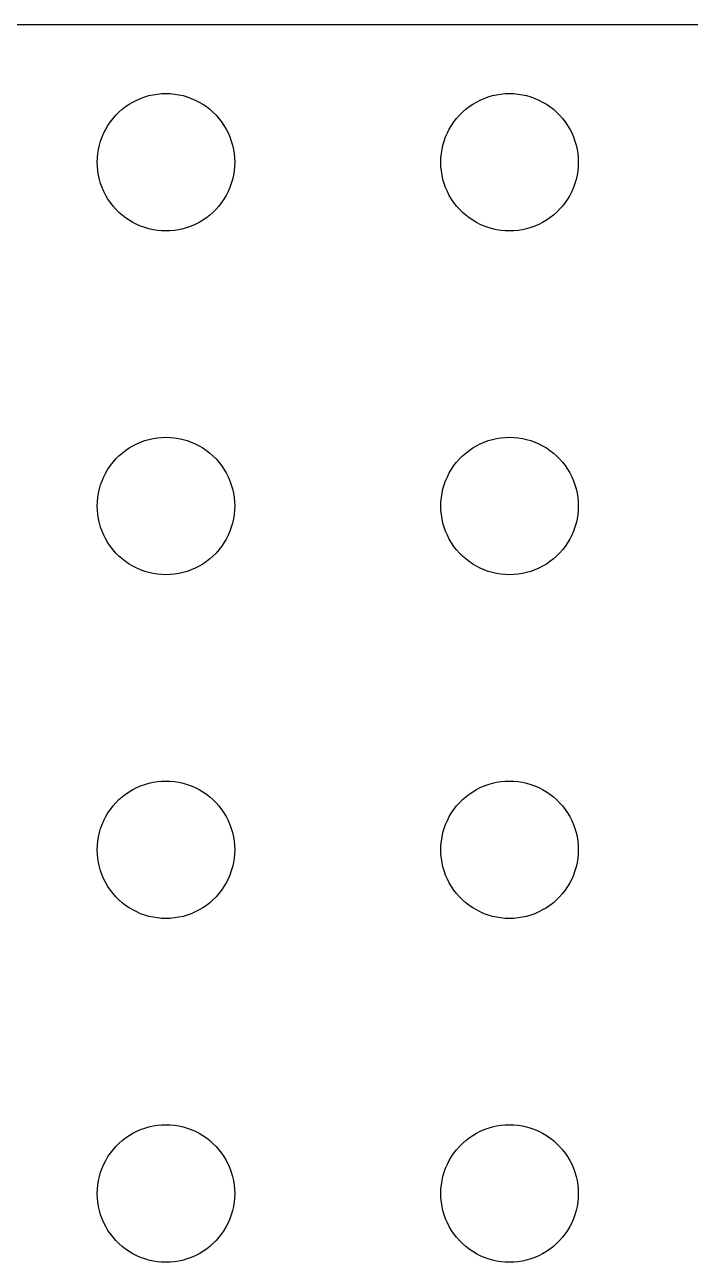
# Model space of a CAD drawing. Header units: metres. Extents: x -111 to 111, y -111 to 111.
# Drawn here: x 23.8 to 52.9, y 57 to 111 of the extents above; entities that cross this region are included whole.
import ezdxf

# ---------------------------------------------------------------- set-up
doc = ezdxf.new("R2010")
doc.units = ezdxf.units.M

msp = doc.modelspace()

# ---------------------------------------------------------------- linework, layer by layer
for p, q in [((106, 111), (-106, 111)), ((29.8116, 107.994), (30, 108)), ((30, 108), (30.1884, 107.994)), ((44.8116, 107.994), (45, 108)), ((45, 108), (45.1884, 107.994)), ((28.2366, 107.427), (28.3925, 107.533)), ((28.3925, 107.533), (28.5547, 107.629)), ((28.5547, 107.629), (28.7227, 107.714)), ((28.7227, 107.714), (28.8956, 107.789)), ((28.8956, 107.789), (29.0729, 107.853)), ((29.0729, 107.853), (29.2539, 107.906)), ((29.2539, 107.906), (29.4379, 107.947)), ((29.4379, 107.947), (29.624, 107.976)), ((29.624, 107.976), (29.8116, 107.994)), ((30.1884, 107.994), (30.376, 107.976)), ((30.376, 107.976), (30.5621, 107.947)), ((30.5621, 107.947), (30.7461, 107.906)), ((30.7461, 107.906), (30.927, 107.853)), ((30.927, 107.853), (31.1044, 107.789)), ((31.1044, 107.789), (31.2773, 107.714)), ((31.2773, 107.714), (31.4453, 107.629)), ((31.4453, 107.629), (31.6075, 107.533)), ((31.6075, 107.533), (31.7634, 107.427)), ((43.2366, 107.427), (43.3925, 107.533)), ((43.3925, 107.533), (43.5547, 107.629)), ((43.5547, 107.629), (43.7227, 107.714)), ((43.7227, 107.714), (43.8956, 107.789)), ((43.8956, 107.789), (44.0729, 107.853)), ((44.0729, 107.853), (44.2539, 107.906)), ((44.2539, 107.906), (44.4379, 107.947)), ((44.4379, 107.947), (44.624, 107.976)), ((44.624, 107.976), (44.8116, 107.994)), ((45.1884, 107.994), (45.376, 107.976)), ((45.376, 107.976), (45.5621, 107.947)), ((45.5621, 107.947), (45.7461, 107.906)), ((45.7461, 107.906), (45.927, 107.853)), ((45.927, 107.853), (46.1044, 107.789)), ((46.1044, 107.789), (46.2773, 107.714)), ((46.2773, 107.714), (46.4453, 107.629)), ((46.4453, 107.629), (46.6075, 107.533)), ((46.6075, 107.533), (46.7634, 107.427)), ((27.6884, 106.912), (27.8131, 107.054)), ((27.8131, 107.054), (27.9464, 107.187)), ((27.9464, 107.187), (28.0877, 107.312)), ((28.0877, 107.312), (28.2366, 107.427)), ((31.7634, 107.427), (31.9123, 107.312)), ((31.9123, 107.312), (32.0536, 107.187)), ((32.0536, 107.187), (32.1869, 107.054)), ((32.1869, 107.054), (32.3115, 106.912)), ((42.6885, 106.912), (42.8131, 107.054)), ((42.8131, 107.054), (42.9464, 107.187)), ((42.9464, 107.187), (43.0877, 107.312)), ((43.0877, 107.312), (43.2366, 107.427)), ((46.7634, 107.427), (46.9123, 107.312)), ((46.9123, 107.312), (47.0536, 107.187)), ((47.0536, 107.187), (47.1869, 107.054)), ((47.1869, 107.054), (47.3115, 106.912)), ((27.2855, 106.277), (27.3711, 106.445)), ((27.3711, 106.445), (27.467, 106.607)), ((27.467, 106.607), (27.5729, 106.763)), ((27.5729, 106.763), (27.6884, 106.912)), ((32.3115, 106.912), (32.427, 106.763)), ((32.427, 106.763), (32.533, 106.607)), ((32.533, 106.607), (32.6289, 106.445)), ((32.6289, 106.445), (32.7145, 106.277)), ((42.2855, 106.277), (42.3711, 106.445)), ((42.3711, 106.445), (42.467, 106.607)), ((42.467, 106.607), (42.5729, 106.763)), ((42.5729, 106.763), (42.6885, 106.912)), ((47.3115, 106.912), (47.427, 106.763)), ((47.427, 106.763), (47.533, 106.607)), ((47.533, 106.607), (47.6289, 106.445)), ((47.6289, 106.445), (47.7145, 106.277)), ((27.0942, 105.746), (27.1468, 105.927)), ((27.1468, 105.927), (27.2107, 106.104)), ((27.2107, 106.104), (27.2855, 106.277)), ((32.7145, 106.277), (32.7893, 106.104)), ((32.7893, 106.104), (32.8532, 105.927)), ((32.8532, 105.927), (32.9057, 105.746)), ((42.0942, 105.746), (42.1468, 105.927)), ((42.1468, 105.927), (42.2107, 106.104)), ((42.2107, 106.104), (42.2855, 106.277)), ((47.7145, 106.277), (47.7893, 106.104)), ((47.7893, 106.104), (47.8532, 105.927)), ((47.8532, 105.927), (47.9057, 105.746)), ((27.0059, 105.188), (27.0237, 105.376)), ((27.0237, 105.376), (27.0531, 105.562)), ((27.0531, 105.562), (27.0942, 105.746)), ((32.9057, 105.746), (32.9469, 105.562)), ((32.9469, 105.562), (32.9763, 105.376)), ((32.9763, 105.376), (32.9941, 105.188)), ((42.0059, 105.188), (42.0237, 105.376)), ((42.0237, 105.376), (42.0531, 105.562)), ((42.0531, 105.562), (42.0942, 105.746)), ((47.9057, 105.746), (47.9469, 105.562)), ((47.9469, 105.562), (47.9763, 105.376)), ((47.9763, 105.376), (47.9941, 105.188)), ((27, 105), (27.0059, 105.188)), ((27.0059, 104.812), (27, 105)), ((27.0237, 104.624), (27.0059, 104.812)), ((32.9941, 104.812), (32.9763, 104.624)), ((32.9941, 105.188), (33, 105)), ((33, 105), (32.9941, 104.812)), ((42, 105), (42.0059, 105.188)), ((42.0059, 104.812), (42, 105)), ((42.0237, 104.624), (42.0059, 104.812)), ((47.9941, 104.812), (47.9763, 104.624)), ((47.9941, 105.188), (48, 105)), ((48, 105), (47.9941, 104.812)), ((27.0531, 104.438), (27.0237, 104.624)), ((27.0942, 104.254), (27.0531, 104.438)), ((27.1468, 104.073), (27.0942, 104.254)), ((32.9057, 104.254), (32.8532, 104.073)), ((32.9469, 104.438), (32.9057, 104.254)), ((32.9763, 104.624), (32.9469, 104.438)), ((42.0531, 104.438), (42.0237, 104.624)), ((42.0942, 104.254), (42.0531, 104.438)), ((42.1468, 104.073), (42.0942, 104.254)), ((47.9057, 104.254), (47.8532, 104.073)), ((47.9469, 104.438), (47.9057, 104.254)), ((47.9763, 104.624), (47.9469, 104.438)), ((27.2107, 103.896), (27.1468, 104.073)), ((27.2855, 103.723), (27.2107, 103.896)), ((27.3711, 103.555), (27.2855, 103.723)), ((32.7145, 103.723), (32.6289, 103.555)), ((32.7893, 103.896), (32.7145, 103.723)), ((32.8532, 104.073), (32.7893, 103.896)), ((42.2107, 103.896), (42.1468, 104.073)), ((42.2855, 103.723), (42.2107, 103.896)), ((42.3711, 103.555), (42.2855, 103.723)), ((47.7145, 103.723), (47.6289, 103.555)), ((47.7893, 103.896), (47.7145, 103.723)), ((47.8532, 104.073), (47.7893, 103.896)), ((27.467, 103.393), (27.3711, 103.555)), ((27.5729, 103.237), (27.467, 103.393)), ((27.6884, 103.088), (27.5729, 103.237)), ((32.427, 103.237), (32.3115, 103.088)), ((32.533, 103.393), (32.427, 103.237)), ((32.6289, 103.555), (32.533, 103.393)), ((42.467, 103.393), (42.3711, 103.555)), ((42.5729, 103.237), (42.467, 103.393)), ((42.6885, 103.088), (42.5729, 103.237)), ((47.427, 103.237), (47.3115, 103.088)), ((47.533, 103.393), (47.427, 103.237)), ((47.6289, 103.555), (47.533, 103.393)), ((27.8131, 102.946), (27.6884, 103.088)), ((27.9464, 102.813), (27.8131, 102.946)), ((28.0877, 102.688), (27.9464, 102.813)), ((28.2366, 102.573), (28.0877, 102.688)), ((31.9123, 102.688), (31.7634, 102.573)), ((32.0536, 102.813), (31.9123, 102.688)), ((32.1869, 102.946), (32.0536, 102.813)), ((32.3115, 103.088), (32.1869, 102.946)), ((42.8131, 102.946), (42.6885, 103.088)), ((42.9464, 102.813), (42.8131, 102.946)), ((43.0877, 102.688), (42.9464, 102.813)), ((43.2366, 102.573), (43.0877, 102.688)), ((46.9123, 102.688), (46.7634, 102.573)), ((47.0536, 102.813), (46.9123, 102.688)), ((47.1869, 102.946), (47.0536, 102.813)), ((47.3115, 103.088), (47.1869, 102.946)), ((28.3925, 102.467), (28.2366, 102.573)), ((28.5547, 102.371), (28.3925, 102.467)), ((28.7227, 102.286), (28.5547, 102.371)), ((28.8956, 102.211), (28.7227, 102.286)), ((29.0729, 102.147), (28.8956, 102.211)), ((29.2539, 102.094), (29.0729, 102.147)), ((29.4379, 102.053), (29.2539, 102.094)), ((30.7461, 102.094), (30.5621, 102.053)), ((30.927, 102.147), (30.7461, 102.094)), ((31.1044, 102.211), (30.927, 102.147)), ((31.2773, 102.286), (31.1044, 102.211)), ((31.4453, 102.371), (31.2773, 102.286)), ((31.6075, 102.467), (31.4453, 102.371)), ((31.7634, 102.573), (31.6075, 102.467)), ((43.3925, 102.467), (43.2366, 102.573)), ((43.5547, 102.371), (43.3925, 102.467)), ((43.7227, 102.286), (43.5547, 102.371)), ((43.8956, 102.211), (43.7227, 102.286)), ((44.0729, 102.147), (43.8956, 102.211)), ((44.2539, 102.094), (44.0729, 102.147)), ((44.4379, 102.053), (44.2539, 102.094)), ((45.7461, 102.094), (45.5621, 102.053)), ((45.927, 102.147), (45.7461, 102.094)), ((46.1044, 102.211), (45.927, 102.147)), ((46.2773, 102.286), (46.1044, 102.211)), ((46.4453, 102.371), (46.2773, 102.286)), ((46.6075, 102.467), (46.4453, 102.371)), ((46.7634, 102.573), (46.6075, 102.467)), ((29.624, 102.024), (29.4379, 102.053)), ((29.8116, 102.006), (29.624, 102.024)), ((30, 102), (29.8116, 102.006)), ((30.1884, 102.006), (30, 102)), ((30.376, 102.024), (30.1884, 102.006)), ((30.5621, 102.053), (30.376, 102.024)), ((44.624, 102.024), (44.4379, 102.053)), ((44.8116, 102.006), (44.624, 102.024)), ((45, 102), (44.8116, 102.006)), ((45.1884, 102.006), (45, 102)), ((45.376, 102.024), (45.1884, 102.006)), ((45.5621, 102.053), (45.376, 102.024)), ((29.0729, 92.8532), (29.2539, 92.9057)), ((29.2539, 92.9057), (29.4379, 92.9469)), ((29.4379, 92.9469), (29.624, 92.9763)), ((29.624, 92.9763), (29.8116, 92.9941)), ((29.8116, 92.9941), (30, 93)), ((30, 93), (30.1884, 92.9941)), ((30.1884, 92.9941), (30.376, 92.9763)), ((30.376, 92.9763), (30.5621, 92.9469)), ((30.5621, 92.9469), (30.7461, 92.9057)), ((30.7461, 92.9057), (30.927, 92.8532)), ((44.0729, 92.8532), (44.2539, 92.9057)), ((44.2539, 92.9057), (44.4379, 92.9469)), ((44.4379, 92.9469), (44.624, 92.9763)), ((44.624, 92.9763), (44.8116, 92.9941)), ((44.8116, 92.9941), (45, 93)), ((45, 93), (45.1884, 92.9941)), ((45.1884, 92.9941), (45.376, 92.9763)), ((45.376, 92.9763), (45.5621, 92.9469)), ((45.5621, 92.9469), (45.7461, 92.9057)), ((45.7461, 92.9057), (45.927, 92.8532)), ((28.0877, 92.3115), (28.2366, 92.427)), ((28.2366, 92.427), (28.3925, 92.533)), ((28.3925, 92.533), (28.5547, 92.6289)), ((28.5547, 92.6289), (28.7227, 92.7145)), ((28.7227, 92.7145), (28.8956, 92.7893)), ((28.8956, 92.7893), (29.0729, 92.8532)), ((30.927, 92.8532), (31.1044, 92.7893)), ((31.1044, 92.7893), (31.2773, 92.7145)), ((31.2773, 92.7145), (31.4453, 92.6289)), ((31.4453, 92.6289), (31.6075, 92.533)), ((31.6075, 92.533), (31.7634, 92.427)), ((31.7634, 92.427), (31.9123, 92.3115)), ((43.0877, 92.3115), (43.2366, 92.427)), ((43.2366, 92.427), (43.3925, 92.533)), ((43.3925, 92.533), (43.5547, 92.6289)), ((43.5547, 92.6289), (43.7227, 92.7145)), ((43.7227, 92.7145), (43.8956, 92.7893)), ((43.8956, 92.7893), (44.0729, 92.8532)), ((45.927, 92.8532), (46.1044, 92.7893)), ((46.1044, 92.7893), (46.2773, 92.7145)), ((46.2773, 92.7145), (46.4453, 92.6289)), ((46.4453, 92.6289), (46.6075, 92.533)), ((46.6075, 92.533), (46.7634, 92.427)), ((46.7634, 92.427), (46.9123, 92.3115)), ((27.5729, 91.7634), (27.6884, 91.9123)), ((27.6884, 91.9123), (27.8131, 92.0536)), ((27.8131, 92.0536), (27.9464, 92.1869)), ((27.9464, 92.1869), (28.0877, 92.3115)), ((31.9123, 92.3115), (32.0536, 92.1869)), ((32.0536, 92.1869), (32.1869, 92.0536)), ((32.1869, 92.0536), (32.3115, 91.9123)), ((32.3115, 91.9123), (32.427, 91.7634)), ((42.5729, 91.7634), (42.6885, 91.9123)), ((42.6885, 91.9123), (42.8131, 92.0536)), ((42.8131, 92.0536), (42.9464, 92.1869)), ((42.9464, 92.1869), (43.0877, 92.3115)), ((46.9123, 92.3115), (47.0536, 92.1869)), ((47.0536, 92.1869), (47.1869, 92.0536)), ((47.1869, 92.0536), (47.3115, 91.9123)), ((47.3115, 91.9123), (47.427, 91.7634)), ((27.2107, 91.1044), (27.2855, 91.2773)), ((27.2855, 91.2773), (27.3711, 91.4453)), ((27.3711, 91.4453), (27.467, 91.6075)), ((27.467, 91.6075), (27.5729, 91.7634)), ((32.427, 91.7634), (32.533, 91.6075)), ((32.533, 91.6075), (32.6289, 91.4453)), ((32.6289, 91.4453), (32.7145, 91.2773)), ((32.7145, 91.2773), (32.7893, 91.1044)), ((42.2107, 91.1044), (42.2855, 91.2773)), ((42.2855, 91.2773), (42.3711, 91.4453)), ((42.3711, 91.4453), (42.467, 91.6075)), ((42.467, 91.6075), (42.5729, 91.7634)), ((47.427, 91.7634), (47.533, 91.6075)), ((47.533, 91.6075), (47.6289, 91.4453)), ((47.6289, 91.4453), (47.7145, 91.2773)), ((47.7145, 91.2773), (47.7893, 91.1044)), ((27.0531, 90.5621), (27.0942, 90.7461)), ((27.0942, 90.7461), (27.1468, 90.927)), ((27.1468, 90.927), (27.2107, 91.1044)), ((32.7893, 91.1044), (32.8532, 90.927)), ((32.8532, 90.927), (32.9057, 90.7461)), ((32.9057, 90.7461), (32.9469, 90.5621)), ((42.0531, 90.5621), (42.0942, 90.7461)), ((42.0942, 90.7461), (42.1468, 90.927)), ((42.1468, 90.927), (42.2107, 91.1044)), ((47.7893, 91.1044), (47.8532, 90.927)), ((47.8532, 90.927), (47.9057, 90.7461)), ((47.9057, 90.7461), (47.9469, 90.5621)), ((27, 90), (27.0059, 90.1884)), ((27.0059, 90.1884), (27.0237, 90.376)), ((27.0237, 90.376), (27.0531, 90.5621)), ((32.9469, 90.5621), (32.9763, 90.376)), ((32.9763, 90.376), (32.9941, 90.1884)), ((32.9941, 90.1884), (33, 90)), ((42, 90), (42.0059, 90.1884)), ((42.0059, 90.1884), (42.0237, 90.376)), ((42.0237, 90.376), (42.0531, 90.5621)), ((47.9469, 90.5621), (47.9763, 90.376)), ((47.9763, 90.376), (47.9941, 90.1884)), ((47.9941, 90.1884), (48, 90)), ((27.0059, 89.8116), (27, 90)), ((27.0237, 89.624), (27.0059, 89.8116)), ((32.9941, 89.8116), (32.9763, 89.624)), ((33, 90), (32.9941, 89.8116)), ((42.0059, 89.8116), (42, 90)), ((42.0237, 89.624), (42.0059, 89.8116)), ((47.9941, 89.8116), (47.9763, 89.624)), ((48, 90), (47.9941, 89.8116)), ((27.0531, 89.4379), (27.0237, 89.624)), ((27.0942, 89.2539), (27.0531, 89.4379)), ((27.1468, 89.073), (27.0942, 89.2539)), ((32.9057, 89.2539), (32.8532, 89.073)), ((32.9469, 89.4379), (32.9057, 89.2539)), ((32.9763, 89.624), (32.9469, 89.4379)), ((42.0531, 89.4379), (42.0237, 89.624)), ((42.0942, 89.2539), (42.0531, 89.4379)), ((42.1468, 89.073), (42.0942, 89.2539)), ((47.9057, 89.2539), (47.8532, 89.073)), ((47.9469, 89.4379), (47.9057, 89.2539)), ((47.9763, 89.624), (47.9469, 89.4379)), ((27.2107, 88.8956), (27.1468, 89.073)), ((27.2855, 88.7227), (27.2107, 88.8956)), ((27.3711, 88.5547), (27.2855, 88.7227)), ((32.7145, 88.7227), (32.6289, 88.5547)), ((32.7893, 88.8956), (32.7145, 88.7227)), ((32.8532, 89.073), (32.7893, 88.8956)), ((42.2107, 88.8956), (42.1468, 89.073)), ((42.2855, 88.7227), (42.2107, 88.8956)), ((42.3711, 88.5547), (42.2855, 88.7227)), ((47.7145, 88.7227), (47.6289, 88.5547)), ((47.7893, 88.8956), (47.7145, 88.7227)), ((47.8532, 89.073), (47.7893, 88.8956)), ((27.467, 88.3925), (27.3711, 88.5547)), ((27.5729, 88.2366), (27.467, 88.3925)), ((27.6884, 88.0877), (27.5729, 88.2366)), ((27.8131, 87.9464), (27.6884, 88.0877)), ((32.3115, 88.0877), (32.1869, 87.9464)), ((32.427, 88.2366), (32.3115, 88.0877)), ((32.533, 88.3925), (32.427, 88.2366)), ((32.6289, 88.5547), (32.533, 88.3925)), ((42.467, 88.3925), (42.3711, 88.5547)), ((42.5729, 88.2366), (42.467, 88.3925)), ((42.6885, 88.0877), (42.5729, 88.2366)), ((42.8131, 87.9464), (42.6885, 88.0877)), ((47.3115, 88.0877), (47.1869, 87.9464)), ((47.427, 88.2366), (47.3115, 88.0877)), ((47.533, 88.3925), (47.427, 88.2366)), ((47.6289, 88.5547), (47.533, 88.3925)), ((27.9464, 87.8131), (27.8131, 87.9464)), ((28.0877, 87.6885), (27.9464, 87.8131)), ((28.2366, 87.573), (28.0877, 87.6885)), ((28.3925, 87.467), (28.2366, 87.573)), ((31.7634, 87.573), (31.6075, 87.467)), ((31.9123, 87.6885), (31.7634, 87.573)), ((32.0536, 87.8131), (31.9123, 87.6885)), ((32.1869, 87.9464), (32.0536, 87.8131)), ((42.9464, 87.8131), (42.8131, 87.9464)), ((43.0877, 87.6885), (42.9464, 87.8131)), ((43.2366, 87.573), (43.0877, 87.6885)), ((43.3925, 87.467), (43.2366, 87.573)), ((46.7634, 87.573), (46.6075, 87.467)), ((46.9123, 87.6885), (46.7634, 87.573)), ((47.0536, 87.8131), (46.9123, 87.6885)), ((47.1869, 87.9464), (47.0536, 87.8131)), ((28.5547, 87.3711), (28.3925, 87.467)), ((28.7227, 87.2855), (28.5547, 87.3711)), ((28.8956, 87.2107), (28.7227, 87.2855)), ((29.0729, 87.1468), (28.8956, 87.2107)), ((29.2539, 87.0943), (29.0729, 87.1468)), ((29.4379, 87.0531), (29.2539, 87.0943)), ((29.624, 87.0237), (29.4379, 87.0531)), ((29.8116, 87.0059), (29.624, 87.0237)), ((30, 87), (29.8116, 87.0059)), ((30.1884, 87.0059), (30, 87)), ((30.376, 87.0237), (30.1884, 87.0059)), ((30.5621, 87.0531), (30.376, 87.0237)), ((30.7461, 87.0943), (30.5621, 87.0531)), ((30.927, 87.1468), (30.7461, 87.0943)), ((31.1044, 87.2107), (30.927, 87.1468)), ((31.2773, 87.2855), (31.1044, 87.2107)), ((31.4453, 87.3711), (31.2773, 87.2855)), ((31.6075, 87.467), (31.4453, 87.3711)), ((43.5547, 87.3711), (43.3925, 87.467)), ((43.7227, 87.2855), (43.5547, 87.3711)), ((43.8956, 87.2107), (43.7227, 87.2855)), ((44.0729, 87.1468), (43.8956, 87.2107)), ((44.2539, 87.0943), (44.0729, 87.1468)), ((44.4379, 87.0531), (44.2539, 87.0943)), ((44.624, 87.0237), (44.4379, 87.0531)), ((44.8116, 87.0059), (44.624, 87.0237)), ((45, 87), (44.8116, 87.0059)), ((45.1884, 87.0059), (45, 87)), ((45.376, 87.0237), (45.1884, 87.0059)), ((45.5621, 87.0531), (45.376, 87.0237)), ((45.7461, 87.0943), (45.5621, 87.0531)), ((45.927, 87.1468), (45.7461, 87.0943)), ((46.1044, 87.2107), (45.927, 87.1468)), ((46.2773, 87.2855), (46.1044, 87.2107)), ((46.4453, 87.3711), (46.2773, 87.2855)), ((46.6075, 87.467), (46.4453, 87.3711)), ((28.7227, 77.7145), (28.8956, 77.7893)), ((28.8956, 77.7893), (29.0729, 77.8532)), ((29.0729, 77.8532), (29.2539, 77.9057)), ((29.2539, 77.9057), (29.4379, 77.9469)), ((29.4379, 77.9469), (29.624, 77.9763)), ((29.624, 77.9763), (29.8116, 77.9941)), ((29.8116, 77.9941), (30, 78)), ((30, 78), (30.1884, 77.9941)), ((30.1884, 77.9941), (30.376, 77.9763)), ((30.376, 77.9763), (30.5621, 77.9469)), ((30.5621, 77.9469), (30.7461, 77.9057)), ((30.7461, 77.9057), (30.927, 77.8532)), ((30.927, 77.8532), (31.1044, 77.7893)), ((31.1044, 77.7893), (31.2773, 77.7145)), ((43.7227, 77.7145), (43.8956, 77.7893)), ((43.8956, 77.7893), (44.0729, 77.8532)), ((44.0729, 77.8532), (44.2539, 77.9057)), ((44.2539, 77.9057), (44.4379, 77.9469)), ((44.4379, 77.9469), (44.624, 77.9763)), ((44.624, 77.9763), (44.8116, 77.9941)), ((44.8116, 77.9941), (45, 78)), ((45, 78), (45.1884, 77.9941)), ((45.1884, 77.9941), (45.376, 77.9763)), ((45.376, 77.9763), (45.5621, 77.9469)), ((45.5621, 77.9469), (45.7461, 77.9057)), ((45.7461, 77.9057), (45.927, 77.8532)), ((45.927, 77.8532), (46.1044, 77.7893)), ((46.1044, 77.7893), (46.2773, 77.7145)), ((27.9464, 77.1869), (28.0877, 77.3115)), ((28.0877, 77.3115), (28.2366, 77.427)), ((28.2366, 77.427), (28.3925, 77.533)), ((28.3925, 77.533), (28.5547, 77.6289)), ((28.5547, 77.6289), (28.7227, 77.7145)), ((31.2773, 77.7145), (31.4453, 77.6289)), ((31.4453, 77.6289), (31.6075, 77.533)), ((31.6075, 77.533), (31.7634, 77.427)), ((31.7634, 77.427), (31.9123, 77.3115)), ((31.9123, 77.3115), (32.0536, 77.1869)), ((42.9464, 77.1869), (43.0877, 77.3115)), ((43.0877, 77.3115), (43.2366, 77.427)), ((43.2366, 77.427), (43.3925, 77.533)), ((43.3925, 77.533), (43.5547, 77.6289)), ((43.5547, 77.6289), (43.7227, 77.7145)), ((46.2773, 77.7145), (46.4453, 77.6289)), ((46.4453, 77.6289), (46.6075, 77.533)), ((46.6075, 77.533), (46.7634, 77.427)), ((46.7634, 77.427), (46.9123, 77.3115)), ((46.9123, 77.3115), (47.0536, 77.1869)), ((27.467, 76.6075), (27.5729, 76.7634)), ((27.5729, 76.7634), (27.6884, 76.9123)), ((27.6884, 76.9123), (27.8131, 77.0536)), ((27.8131, 77.0536), (27.9464, 77.1869)), ((32.0536, 77.1869), (32.1869, 77.0536)), ((32.1869, 77.0536), (32.3115, 76.9123)), ((32.3115, 76.9123), (32.427, 76.7634)), ((32.427, 76.7634), (32.533, 76.6075)), ((42.467, 76.6075), (42.5729, 76.7634)), ((42.5729, 76.7634), (42.6885, 76.9123)), ((42.6885, 76.9123), (42.8131, 77.0536)), ((42.8131, 77.0536), (42.9464, 77.1869)), ((47.0536, 77.1869), (47.1869, 77.0536)), ((47.1869, 77.0536), (47.3115, 76.9123)), ((47.3115, 76.9123), (47.427, 76.7634)), ((47.427, 76.7634), (47.533, 76.6075)), ((27.2107, 76.1044), (27.2855, 76.2773)), ((27.2855, 76.2773), (27.3711, 76.4453)), ((27.3711, 76.4453), (27.467, 76.6075)), ((32.533, 76.6075), (32.6289, 76.4453)), ((32.6289, 76.4453), (32.7145, 76.2773)), ((32.7145, 76.2773), (32.7893, 76.1044)), ((42.2107, 76.1044), (42.2855, 76.2773)), ((42.2855, 76.2773), (42.3711, 76.4453)), ((42.3711, 76.4453), (42.467, 76.6075)), ((47.533, 76.6075), (47.6289, 76.4453)), ((47.6289, 76.4453), (47.7145, 76.2773)), ((47.7145, 76.2773), (47.7893, 76.1044)), ((27.0531, 75.5621), (27.0942, 75.7461)), ((27.0942, 75.7461), (27.1468, 75.927)), ((27.1468, 75.927), (27.2107, 76.1044)), ((32.7893, 76.1044), (32.8532, 75.927)), ((32.8532, 75.927), (32.9057, 75.7461)), ((32.9057, 75.7461), (32.9469, 75.5621)), ((42.0531, 75.5621), (42.0942, 75.7461)), ((42.0942, 75.7461), (42.1468, 75.927)), ((42.1468, 75.927), (42.2107, 76.1044)), ((47.7893, 76.1044), (47.8532, 75.927)), ((47.8532, 75.927), (47.9057, 75.7461)), ((47.9057, 75.7461), (47.9469, 75.5621)), ((27, 75), (27.0059, 75.1884)), ((27.0059, 75.1884), (27.0237, 75.376)), ((27.0237, 75.376), (27.0531, 75.5621)), ((32.9469, 75.5621), (32.9763, 75.376)), ((32.9763, 75.376), (32.9941, 75.1884)), ((32.9941, 75.1884), (33, 75)), ((42, 75), (42.0059, 75.1884)), ((42.0059, 75.1884), (42.0237, 75.376)), ((42.0237, 75.376), (42.0531, 75.5621)), ((47.9469, 75.5621), (47.9763, 75.376)), ((47.9763, 75.376), (47.9941, 75.1884)), ((47.9941, 75.1884), (48, 75)), ((27.0059, 74.8116), (27, 75)), ((27.0237, 74.624), (27.0059, 74.8116)), ((27.0531, 74.4379), (27.0237, 74.624)), ((32.9763, 74.624), (32.9469, 74.4379)), ((32.9941, 74.8116), (32.9763, 74.624)), ((33, 75), (32.9941, 74.8116)), ((42.0059, 74.8116), (42, 75)), ((42.0237, 74.624), (42.0059, 74.8116)), ((42.0531, 74.4379), (42.0237, 74.624)), ((47.9763, 74.624), (47.9469, 74.4379)), ((47.9941, 74.8116), (47.9763, 74.624)), ((48, 75), (47.9941, 74.8116)), ((27.0942, 74.2539), (27.0531, 74.4379)), ((27.1468, 74.073), (27.0942, 74.2539)), ((27.2107, 73.8956), (27.1468, 74.073)), ((32.8532, 74.073), (32.7893, 73.8956)), ((32.9057, 74.2539), (32.8532, 74.073)), ((32.9469, 74.4379), (32.9057, 74.2539)), ((42.0942, 74.2539), (42.0531, 74.4379)), ((42.1468, 74.073), (42.0942, 74.2539)), ((42.2107, 73.8956), (42.1468, 74.073)), ((47.8532, 74.073), (47.7893, 73.8956)), ((47.9057, 74.2539), (47.8532, 74.073)), ((47.9469, 74.4379), (47.9057, 74.2539)), ((27.2855, 73.7227), (27.2107, 73.8956)), ((27.3711, 73.5547), (27.2855, 73.7227)), ((27.467, 73.3925), (27.3711, 73.5547)), ((32.6289, 73.5547), (32.533, 73.3925)), ((32.7145, 73.7227), (32.6289, 73.5547)), ((32.7893, 73.8956), (32.7145, 73.7227)), ((42.2855, 73.7227), (42.2107, 73.8956)), ((42.3711, 73.5547), (42.2855, 73.7227)), ((42.467, 73.3925), (42.3711, 73.5547)), ((47.6289, 73.5547), (47.533, 73.3925)), ((47.7145, 73.7227), (47.6289, 73.5547)), ((47.7893, 73.8956), (47.7145, 73.7227)), ((27.5729, 73.2366), (27.467, 73.3925)), ((27.6884, 73.0877), (27.5729, 73.2366)), ((27.8131, 72.9464), (27.6884, 73.0877)), ((27.9464, 72.8131), (27.8131, 72.9464)), ((32.1869, 72.9464), (32.0536, 72.8131)), ((32.3115, 73.0877), (32.1869, 72.9464)), ((32.427, 73.2366), (32.3115, 73.0877)), ((32.533, 73.3925), (32.427, 73.2366)), ((42.5729, 73.2366), (42.467, 73.3925)), ((42.6885, 73.0877), (42.5729, 73.2366)), ((42.8131, 72.9464), (42.6885, 73.0877)), ((42.9464, 72.8131), (42.8131, 72.9464)), ((47.1869, 72.9464), (47.0536, 72.8131)), ((47.3115, 73.0877), (47.1869, 72.9464)), ((47.427, 73.2366), (47.3115, 73.0877)), ((47.533, 73.3925), (47.427, 73.2366)), ((28.0877, 72.6885), (27.9464, 72.8131)), ((28.2366, 72.573), (28.0877, 72.6885)), ((28.3925, 72.467), (28.2366, 72.573)), ((28.5547, 72.3711), (28.3925, 72.467)), ((28.7227, 72.2855), (28.5547, 72.3711)), ((31.4453, 72.3711), (31.2773, 72.2855)), ((31.6075, 72.467), (31.4453, 72.3711)), ((31.7634, 72.573), (31.6075, 72.467)), ((31.9123, 72.6885), (31.7634, 72.573)), ((32.0536, 72.8131), (31.9123, 72.6885)), ((43.0877, 72.6885), (42.9464, 72.8131)), ((43.2366, 72.573), (43.0877, 72.6885)), ((43.3925, 72.467), (43.2366, 72.573)), ((43.5547, 72.3711), (43.3925, 72.467)), ((43.7227, 72.2855), (43.5547, 72.3711)), ((46.4453, 72.3711), (46.2773, 72.2855)), ((46.6075, 72.467), (46.4453, 72.3711)), ((46.7634, 72.573), (46.6075, 72.467)), ((46.9123, 72.6885), (46.7634, 72.573)), ((47.0536, 72.8131), (46.9123, 72.6885)), ((28.8956, 72.2107), (28.7227, 72.2855)), ((29.0729, 72.1468), (28.8956, 72.2107)), ((29.2539, 72.0943), (29.0729, 72.1468)), ((29.4379, 72.0531), (29.2539, 72.0943)), ((29.624, 72.0237), (29.4379, 72.0531)), ((29.8116, 72.0059), (29.624, 72.0237)), ((30, 72), (29.8116, 72.0059)), ((30.1884, 72.0059), (30, 72)), ((30.376, 72.0237), (30.1884, 72.0059)), ((30.5621, 72.0531), (30.376, 72.0237)), ((30.7461, 72.0943), (30.5621, 72.0531)), ((30.927, 72.1468), (30.7461, 72.0943)), ((31.1044, 72.2107), (30.927, 72.1468)), ((31.2773, 72.2855), (31.1044, 72.2107)), ((43.8956, 72.2107), (43.7227, 72.2855)), ((44.0729, 72.1468), (43.8956, 72.2107)), ((44.2539, 72.0943), (44.0729, 72.1468)), ((44.4379, 72.0531), (44.2539, 72.0943)), ((44.624, 72.0237), (44.4379, 72.0531)), ((44.8116, 72.0059), (44.624, 72.0237)), ((45, 72), (44.8116, 72.0059)), ((45.1884, 72.0059), (45, 72)), ((45.376, 72.0237), (45.1884, 72.0059)), ((45.5621, 72.0531), (45.376, 72.0237)), ((45.7461, 72.0943), (45.5621, 72.0531)), ((45.927, 72.1468), (45.7461, 72.0943)), ((46.1044, 72.2107), (45.927, 72.1468)), ((46.2773, 72.2855), (46.1044, 72.2107)), ((28.5547, 62.6289), (28.7227, 62.7145)), ((28.7227, 62.7145), (28.8956, 62.7893)), ((28.8956, 62.7893), (29.0729, 62.8532)), ((29.0729, 62.8532), (29.2539, 62.9057)), ((29.2539, 62.9057), (29.4379, 62.9469)), ((29.4379, 62.9469), (29.624, 62.9763)), ((29.624, 62.9763), (29.8116, 62.9941)), ((29.8116, 62.9941), (30, 63)), ((30, 63), (30.1884, 62.9941)), ((30.1884, 62.9941), (30.376, 62.9763)), ((30.376, 62.9763), (30.5621, 62.9469)), ((30.5621, 62.9469), (30.7461, 62.9057)), ((30.7461, 62.9057), (30.927, 62.8532)), ((30.927, 62.8532), (31.1044, 62.7893)), ((31.1044, 62.7893), (31.2773, 62.7145)), ((31.2773, 62.7145), (31.4453, 62.6289)), ((43.5547, 62.6289), (43.7227, 62.7145)), ((43.7227, 62.7145), (43.8956, 62.7893)), ((43.8956, 62.7893), (44.0729, 62.8532)), ((44.0729, 62.8532), (44.2539, 62.9057)), ((44.2539, 62.9057), (44.4379, 62.9469)), ((44.4379, 62.9469), (44.624, 62.9763)), ((44.624, 62.9763), (44.8116, 62.9941)), ((44.8116, 62.9941), (45, 63)), ((45, 63), (45.1884, 62.9941)), ((45.1884, 62.9941), (45.376, 62.9763)), ((45.376, 62.9763), (45.5621, 62.9469)), ((45.5621, 62.9469), (45.7461, 62.9057)), ((45.7461, 62.9057), (45.927, 62.8532)), ((45.927, 62.8532), (46.1044, 62.7893)), ((46.1044, 62.7893), (46.2773, 62.7145)), ((46.2773, 62.7145), (46.4453, 62.6289)), ((27.8131, 62.0536), (27.9464, 62.1869)), ((27.9464, 62.1869), (28.0877, 62.3115)), ((28.0877, 62.3115), (28.2366, 62.427)), ((28.2366, 62.427), (28.3925, 62.533)), ((28.3925, 62.533), (28.5547, 62.6289)), ((31.4453, 62.6289), (31.6075, 62.533)), ((31.6075, 62.533), (31.7634, 62.427)), ((31.7634, 62.427), (31.9123, 62.3115)), ((31.9123, 62.3115), (32.0536, 62.1869)), ((32.0536, 62.1869), (32.1869, 62.0536)), ((42.8131, 62.0536), (42.9464, 62.1869)), ((42.9464, 62.1869), (43.0877, 62.3115)), ((43.0877, 62.3115), (43.2366, 62.427)), ((43.2366, 62.427), (43.3925, 62.533)), ((43.3925, 62.533), (43.5547, 62.6289)), ((46.4453, 62.6289), (46.6075, 62.533)), ((46.6075, 62.533), (46.7634, 62.427)), ((46.7634, 62.427), (46.9123, 62.3115)), ((46.9123, 62.3115), (47.0536, 62.1869)), ((47.0536, 62.1869), (47.1869, 62.0536)), ((27.3711, 61.4453), (27.467, 61.6075)), ((27.467, 61.6075), (27.5729, 61.7634)), ((27.5729, 61.7634), (27.6884, 61.9123)), ((27.6884, 61.9123), (27.8131, 62.0536)), ((32.1869, 62.0536), (32.3115, 61.9123)), ((32.3115, 61.9123), (32.427, 61.7634)), ((32.427, 61.7634), (32.533, 61.6075)), ((32.533, 61.6075), (32.6289, 61.4453)), ((42.3711, 61.4453), (42.467, 61.6075)), ((42.467, 61.6075), (42.5729, 61.7634)), ((42.5729, 61.7634), (42.6885, 61.9123)), ((42.6885, 61.9123), (42.8131, 62.0536)), ((47.1869, 62.0536), (47.3115, 61.9123)), ((47.3115, 61.9123), (47.427, 61.7634)), ((47.427, 61.7634), (47.533, 61.6075)), ((47.533, 61.6075), (47.6289, 61.4453)), ((27.1468, 60.927), (27.2107, 61.1044)), ((27.2107, 61.1044), (27.2855, 61.2773)), ((27.2855, 61.2773), (27.3711, 61.4453)), ((32.6289, 61.4453), (32.7145, 61.2773)), ((32.7145, 61.2773), (32.7893, 61.1044)), ((32.7893, 61.1044), (32.8532, 60.927)), ((42.1468, 60.927), (42.2107, 61.1044)), ((42.2107, 61.1044), (42.2855, 61.2773)), ((42.2855, 61.2773), (42.3711, 61.4453)), ((47.6289, 61.4453), (47.7145, 61.2773)), ((47.7145, 61.2773), (47.7893, 61.1044)), ((47.7893, 61.1044), (47.8532, 60.927)), ((27.0237, 60.376), (27.0531, 60.5621)), ((27.0531, 60.5621), (27.0942, 60.7461)), ((27.0942, 60.7461), (27.1468, 60.927)), ((32.8532, 60.927), (32.9057, 60.7461)), ((32.9057, 60.7461), (32.9469, 60.5621)), ((32.9469, 60.5621), (32.9763, 60.376)), ((42.0237, 60.376), (42.0531, 60.5621)), ((42.0531, 60.5621), (42.0942, 60.7461)), ((42.0942, 60.7461), (42.1468, 60.927)), ((47.8532, 60.927), (47.9057, 60.7461)), ((47.9057, 60.7461), (47.9469, 60.5621)), ((47.9469, 60.5621), (47.9763, 60.376)), ((27, 60), (27.0059, 60.1884)), ((27.0059, 59.8116), (27, 60)), ((27.0059, 60.1884), (27.0237, 60.376)), ((32.9763, 60.376), (32.9941, 60.1884)), ((32.9941, 60.1884), (33, 60)), ((33, 60), (32.9941, 59.8116)), ((42, 60), (42.0059, 60.1884)), ((42.0059, 59.8116), (42, 60)), ((42.0059, 60.1884), (42.0237, 60.376)), ((47.9763, 60.376), (47.9941, 60.1884)), ((47.9941, 60.1884), (48, 60)), ((48, 60), (47.9941, 59.8116)), ((27.0237, 59.624), (27.0059, 59.8116)), ((27.0531, 59.4379), (27.0237, 59.624)), ((27.0942, 59.2539), (27.0531, 59.4379)), ((32.9469, 59.4379), (32.9057, 59.2539)), ((32.9763, 59.624), (32.9469, 59.4379)), ((32.9941, 59.8116), (32.9763, 59.624)), ((42.0237, 59.624), (42.0059, 59.8116)), ((42.0531, 59.4379), (42.0237, 59.624)), ((42.0942, 59.2539), (42.0531, 59.4379)), ((47.9469, 59.4379), (47.9057, 59.2539)), ((47.9763, 59.624), (47.9469, 59.4379)), ((47.9941, 59.8116), (47.9763, 59.624)), ((27.1468, 59.0729), (27.0942, 59.2539)), ((27.2107, 58.8956), (27.1468, 59.0729)), ((27.2855, 58.7227), (27.2107, 58.8956)), ((32.7893, 58.8956), (32.7145, 58.7227)), ((32.8532, 59.0729), (32.7893, 58.8956)), ((32.9057, 59.2539), (32.8532, 59.0729)), ((42.1468, 59.0729), (42.0942, 59.2539)), ((42.2107, 58.8956), (42.1468, 59.0729)), ((42.2855, 58.7227), (42.2107, 58.8956)), ((47.7893, 58.8956), (47.7145, 58.7227)), ((47.8532, 59.0729), (47.7893, 58.8956)), ((47.9057, 59.2539), (47.8532, 59.0729)), ((27.3711, 58.5547), (27.2855, 58.7227)), ((27.467, 58.3925), (27.3711, 58.5547)), ((27.5729, 58.2366), (27.467, 58.3925)), ((32.533, 58.3925), (32.427, 58.2366)), ((32.6289, 58.5547), (32.533, 58.3925)), ((32.7145, 58.7227), (32.6289, 58.5547)), ((42.3711, 58.5547), (42.2855, 58.7227)), ((42.467, 58.3925), (42.3711, 58.5547)), ((42.5729, 58.2366), (42.467, 58.3925)), ((47.533, 58.3925), (47.427, 58.2366)), ((47.6289, 58.5547), (47.533, 58.3925)), ((47.7145, 58.7227), (47.6289, 58.5547)), ((27.6884, 58.0877), (27.5729, 58.2366)), ((27.8131, 57.9464), (27.6884, 58.0877)), ((27.9464, 57.8131), (27.8131, 57.9464)), ((28.0877, 57.6885), (27.9464, 57.8131)), ((32.0536, 57.8131), (31.9123, 57.6885)), ((32.1869, 57.9464), (32.0536, 57.8131)), ((32.3115, 58.0877), (32.1869, 57.9464)), ((32.427, 58.2366), (32.3115, 58.0877)), ((42.6885, 58.0877), (42.5729, 58.2366)), ((42.8131, 57.9464), (42.6885, 58.0877)), ((42.9464, 57.8131), (42.8131, 57.9464)), ((43.0877, 57.6885), (42.9464, 57.8131)), ((47.0536, 57.8131), (46.9123, 57.6885)), ((47.1869, 57.9464), (47.0536, 57.8131)), ((47.3115, 58.0877), (47.1869, 57.9464)), ((47.427, 58.2366), (47.3115, 58.0877)), ((28.2366, 57.5729), (28.0877, 57.6885)), ((28.3925, 57.467), (28.2366, 57.5729)), ((28.5547, 57.3711), (28.3925, 57.467)), ((28.7227, 57.2855), (28.5547, 57.3711)), ((28.8956, 57.2107), (28.7227, 57.2855)), ((31.2773, 57.2855), (31.1044, 57.2107)), ((31.4453, 57.3711), (31.2773, 57.2855)), ((31.6075, 57.467), (31.4453, 57.3711)), ((31.7634, 57.5729), (31.6075, 57.467)), ((31.9123, 57.6885), (31.7634, 57.5729)), ((43.2366, 57.5729), (43.0877, 57.6885)), ((43.3925, 57.467), (43.2366, 57.5729)), ((43.5547, 57.3711), (43.3925, 57.467)), ((43.7227, 57.2855), (43.5547, 57.3711)), ((43.8956, 57.2107), (43.7227, 57.2855)), ((46.2773, 57.2855), (46.1044, 57.2107)), ((46.4453, 57.3711), (46.2773, 57.2855)), ((46.6075, 57.467), (46.4453, 57.3711)), ((46.7634, 57.5729), (46.6075, 57.467)), ((46.9123, 57.6885), (46.7634, 57.5729)), ((29.0729, 57.1468), (28.8956, 57.2107)), ((29.2539, 57.0942), (29.0729, 57.1468)), ((29.4379, 57.0531), (29.2539, 57.0942)), ((29.624, 57.0237), (29.4379, 57.0531)), ((29.8116, 57.0059), (29.624, 57.0237)), ((30, 57), (29.8116, 57.0059)), ((30.1884, 57.0059), (30, 57)), ((30.376, 57.0237), (30.1884, 57.0059)), ((30.5621, 57.0531), (30.376, 57.0237)), ((30.7461, 57.0942), (30.5621, 57.0531)), ((30.927, 57.1468), (30.7461, 57.0942)), ((31.1044, 57.2107), (30.927, 57.1468)), ((44.0729, 57.1468), (43.8956, 57.2107)), ((44.2539, 57.0942), (44.0729, 57.1468)), ((44.4379, 57.0531), (44.2539, 57.0942)), ((44.624, 57.0237), (44.4379, 57.0531)), ((44.8116, 57.0059), (44.624, 57.0237)), ((45, 57), (44.8116, 57.0059)), ((45.1884, 57.0059), (45, 57)), ((45.376, 57.0237), (45.1884, 57.0059)), ((45.5621, 57.0531), (45.376, 57.0237)), ((45.7461, 57.0942), (45.5621, 57.0531)), ((45.927, 57.1468), (45.7461, 57.0942)), ((46.1044, 57.2107), (45.927, 57.1468))]:
    msp.add_line(p, q)

doc.saveas('drawing.dxf')
